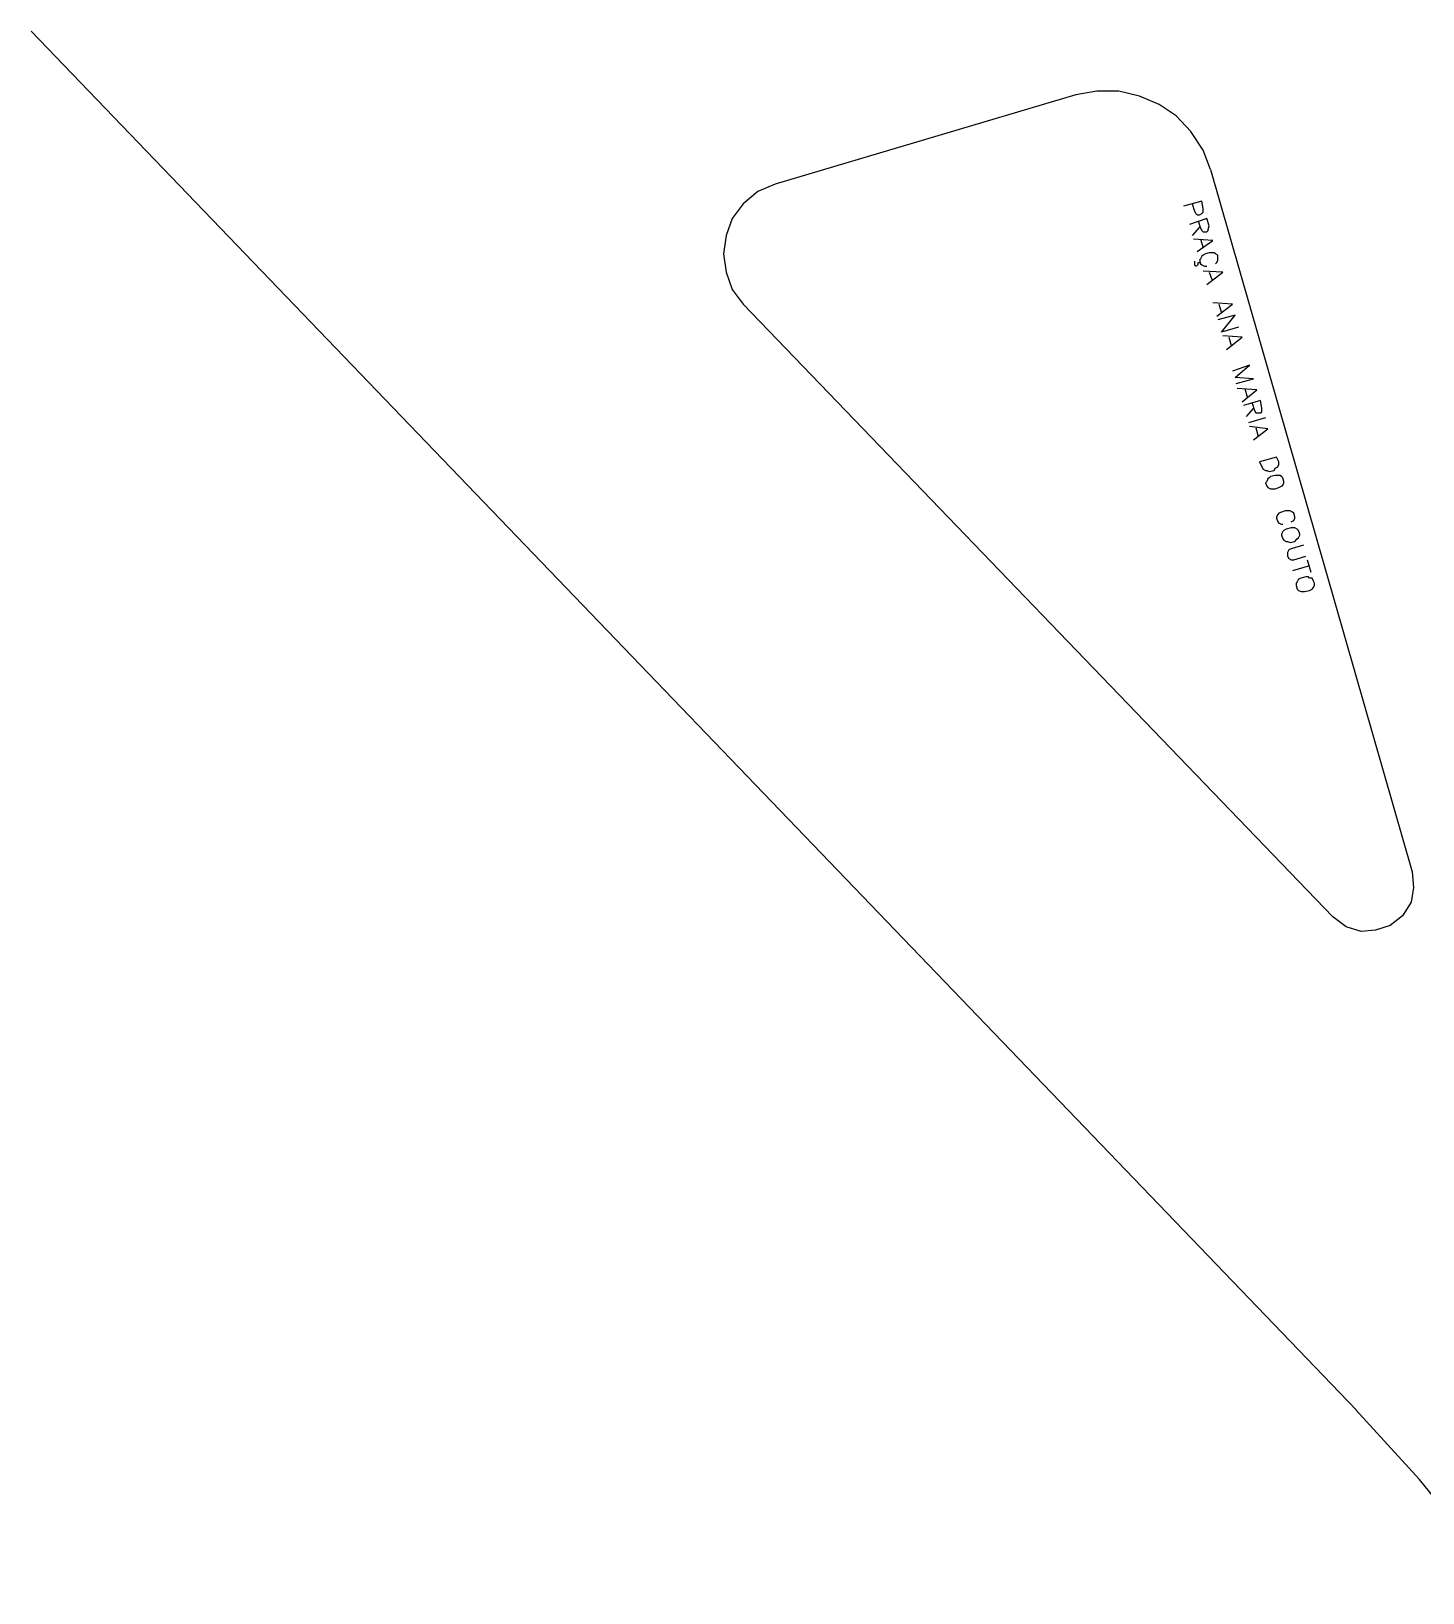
# Model space of a CAD drawing. Header units: millimetres. Extents: x -369 to -70, y -1414 to -1185.
# Drawn here: x -368.77 to -330.28, y -1297.35 to -1254.16 of the extents above; entities that cross this region are included whole.
import ezdxf

# ---------------------------------------------------------------- set-up
doc = ezdxf.new("R2010")
doc.units = ezdxf.units.MM
doc.header["$MEASUREMENT"] = 0
doc.layers.add('12', color=12, linetype='Continuous')
doc.layers.add('14', color=14, linetype='Continuous')

msp = doc.modelspace()

# ---------------------------------------------------------------- linework, layer by layer
at = {"layer": '12'}
for points in [[(-336.662, -1258.928), (-336.594, -1259.132), (-336.558, -1259.2), (-336.526, -1259.232), (-336.458, -1259.232), (-336.39, -1259.2), (-336.358, -1259.164), (-336.358, -1259.064), (-336.39, -1258.86), (-336.39, -1258.86), (-336.898, -1258.996)], [(-336.49, -1259.404), (-336.426, -1259.604), (-336.39, -1259.672), (-336.358, -1259.708), (-336.29, -1259.708), (-336.254, -1259.708), (-336.222, -1259.672), (-336.222, -1259.64), (-336.186, -1259.54), (-336.254, -1259.336), (-336.254, -1259.336), (-336.73, -1259.504)], [(-336.458, -1259.572), (-336.662, -1259.808)], [(-336.526, -1260.247), (-336.086, -1259.944), (-336.086, -1259.944), (-336.626, -1259.912)], [(-336.426, -1259.912), (-336.358, -1260.147)], [(-336.018, -1260.587), (-335.982, -1260.555), (-335.95, -1260.487), (-335.95, -1260.451), (-335.95, -1260.351), (-336.018, -1260.315), (-336.05, -1260.283), (-336.118, -1260.283), (-336.186, -1260.283), (-336.29, -1260.315), (-336.358, -1260.351), (-336.39, -1260.383), (-336.426, -1260.451), (-336.458, -1260.487), (-336.426, -1260.587), (-336.39, -1260.619), (-336.322, -1260.655), (-336.254, -1260.655)], [(-336.594, -1260.519), (-336.594, -1260.555), (-336.594, -1260.619), (-336.558, -1260.655), (-336.49, -1260.619), (-336.49, -1260.555), (-336.426, -1260.555)], [(-336.254, -1261.162), (-335.815, -1260.823), (-335.815, -1260.823), (-336.358, -1260.791)], [(-336.186, -1260.823), (-336.118, -1261.027)], [(-335.982, -1262.042), (-335.543, -1261.702), (-335.543, -1261.702), (-336.086, -1261.67)], [(-335.375, -1262.345), (-335.851, -1262.481), (-335.851, -1262.481), (-335.475, -1262.01), (-335.475, -1262.01), (-335.95, -1262.142)], [(-335.919, -1261.702), (-335.851, -1261.942)], [(-335.715, -1262.957), (-335.275, -1262.617), (-335.275, -1262.617), (-335.815, -1262.585)], [(-335.647, -1262.617), (-335.579, -1262.853)], [(-335.443, -1263.904), (-334.967, -1263.768), (-334.967, -1263.768), (-335.475, -1263.732), (-335.475, -1263.732), (-335.071, -1263.396), (-335.071, -1263.396), (-335.543, -1263.564)], [(-335.275, -1264.411), (-334.867, -1264.072), (-334.867, -1264.072), (-335.411, -1264.04)], [(-335.207, -1264.04), (-335.139, -1264.276)], [(-335.003, -1264.443), (-334.935, -1264.647), (-334.903, -1264.715), (-334.867, -1264.715), (-334.836, -1264.715), (-334.768, -1264.715), (-334.732, -1264.683), (-334.732, -1264.647), (-334.732, -1264.579), (-334.768, -1264.375), (-334.768, -1264.375), (-335.239, -1264.511)], [(-334.967, -1264.579), (-335.171, -1264.815)], [(-334.632, -1264.851), (-335.103, -1264.987)], [(-334.967, -1265.459), (-334.564, -1265.155), (-334.564, -1265.155), (-335.071, -1265.087)], [(-334.903, -1265.123), (-334.836, -1265.359)], [(-334.328, -1265.934), (-334.8, -1266.07), (-334.8, -1266.07), (-334.732, -1266.206), (-334.7, -1266.27), (-334.632, -1266.306), (-334.596, -1266.306), (-334.528, -1266.338), (-334.396, -1266.306), (-334.36, -1266.238), (-334.292, -1266.206), (-334.26, -1266.138), (-334.26, -1266.07), (-334.328, -1265.934)], [(-334.156, -1266.51), (-334.192, -1266.474), (-334.224, -1266.442), (-334.292, -1266.442), (-334.36, -1266.442), (-334.496, -1266.474), (-334.528, -1266.51), (-334.564, -1266.542), (-334.596, -1266.609), (-334.632, -1266.645), (-334.596, -1266.745), (-334.564, -1266.777), (-334.496, -1266.813), (-334.46, -1266.813), (-334.36, -1266.813), (-334.26, -1266.777), (-334.192, -1266.745), (-334.156, -1266.713), (-334.124, -1266.645), (-334.124, -1266.609), (-334.156, -1266.51)], [(-333.92, -1267.728), (-333.852, -1267.692), (-333.82, -1267.625), (-333.82, -1267.593), (-333.852, -1267.489), (-333.888, -1267.457), (-333.952, -1267.421), (-333.988, -1267.421), (-334.088, -1267.421), (-334.192, -1267.457), (-334.26, -1267.489), (-334.292, -1267.525), (-334.328, -1267.593), (-334.328, -1267.625), (-334.292, -1267.728), (-334.26, -1267.76), (-334.192, -1267.792), (-334.156, -1267.792)], [(-333.717, -1267.964), (-333.752, -1267.928), (-333.82, -1267.896), (-333.852, -1267.896), (-333.92, -1267.896), (-334.056, -1267.928), (-334.124, -1267.964), (-334.156, -1267.996), (-334.192, -1268.064), (-334.192, -1268.1), (-334.156, -1268.2), (-334.124, -1268.236), (-334.056, -1268.268), (-334.02, -1268.268), (-333.952, -1268.3), (-333.82, -1268.268), (-333.752, -1268.2), (-333.717, -1268.168), (-333.685, -1268.1), (-333.685, -1268.064), (-333.717, -1267.964)], [(-333.581, -1268.368), (-333.92, -1268.472), (-333.988, -1268.504), (-334.02, -1268.572), (-334.02, -1268.64), (-334.02, -1268.676), (-333.988, -1268.744), (-333.92, -1268.775), (-333.852, -1268.775), (-333.513, -1268.676)], [(-333.413, -1268.943), (-333.888, -1269.079)], [(-333.481, -1268.775), (-333.381, -1269.115)], [(-333.313, -1269.351), (-333.345, -1269.283), (-333.413, -1269.283), (-333.445, -1269.251), (-333.513, -1269.251), (-333.649, -1269.283), (-333.717, -1269.315), (-333.752, -1269.383), (-333.784, -1269.419), (-333.784, -1269.487), (-333.752, -1269.587), (-333.717, -1269.623), (-333.649, -1269.655), (-333.617, -1269.655), (-333.549, -1269.655), (-333.413, -1269.623), (-333.345, -1269.587), (-333.313, -1269.555), (-333.277, -1269.487), (-333.277, -1269.419), (-333.313, -1269.351)]]:
    msp.add_lwpolyline(points, dxfattribs=at)
at = {"layer": '14'}
for points in [[(-332.126, -1292.29), (-368.773, -1254.157)], [(-336.154, -1257.981), (-336.358, -1257.442), (-336.694, -1256.934), (-337.101, -1256.495), (-337.573, -1256.187), (-338.117, -1255.951), (-338.692, -1255.815), (-339.299, -1255.815), (-339.875, -1255.919), (-348.199, -1258.389)], [(-336.154, -1257.981), (-330.571, -1277.404)], [(-348.199, -1258.389), (-348.675, -1258.589), (-349.079, -1258.928), (-349.382, -1259.336), (-349.554, -1259.808), (-349.622, -1260.315), (-349.554, -1260.823), (-349.382, -1261.298), (-349.079, -1261.702)], [(-330.571, -1277.404), (-330.535, -1277.843), (-330.603, -1278.251), (-330.839, -1278.623), (-331.179, -1278.894), (-331.586, -1279.026), (-331.99, -1279.062), (-332.398, -1278.926), (-332.769, -1278.655), (-332.769, -1278.655), (-349.079, -1261.702)], [(-322.183, -1307.38), (-323.23, -1305.011), (-324.449, -1302.709), (-325.768, -1300.479), (-327.19, -1298.313), (-328.745, -1296.215), (-330.372, -1294.216), (-332.13, -1292.29)]]:
    msp.add_lwpolyline(points, dxfattribs=at)

doc.saveas('drawing.dxf')
